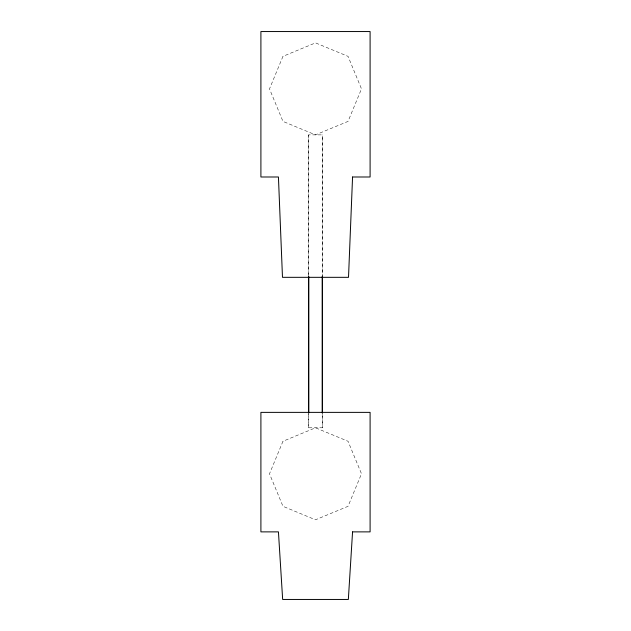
<?xml version="1.0" encoding="UTF-8"?>
<svg xmlns="http://www.w3.org/2000/svg" width="631" height="631" viewBox="0 0 631 631"><rect width="100%" height="100%" fill="white"/><g stroke="black" fill="none" stroke-linecap="round" stroke-linejoin="round"><path stroke-width="0.47" stroke-dasharray="3.15 2.37" d="M308.677 427.794L308.677 414.031L308.677 427.794L322.323 427.794L322.323 414.031L322.323 427.794M308.677 134.876L308.677 276.417L308.677 134.876L322.323 134.876L322.323 276.417L322.323 134.876M282.972 56.348L269.5 88.876L282.972 121.404L315.5 134.876L348.028 121.404L361.5 88.876L348.028 56.348L315.5 42.876L282.972 56.348M282.972 441.266L269.5 473.794L282.972 506.322L315.5 519.794L348.028 506.322L361.5 473.794L348.028 441.266L315.5 427.794L282.972 441.266"/><path stroke-width="0.95" d="M308.677 276.417L308.677 413.053L308.677 276.417M322.323 276.417L322.323 413.053L322.323 276.417M352.563 176.995L348.517 277.325L282.483 277.325L278.437 176.995L260.903 176.995L260.903 31.55L370.097 31.55L370.097 176.995L352.563 176.995M352.563 531.878L348.344 599.45L282.656 599.45L278.437 531.878L260.903 531.878L260.903 412.374L370.097 412.374L370.097 531.878L352.563 531.878"/></g></svg>
